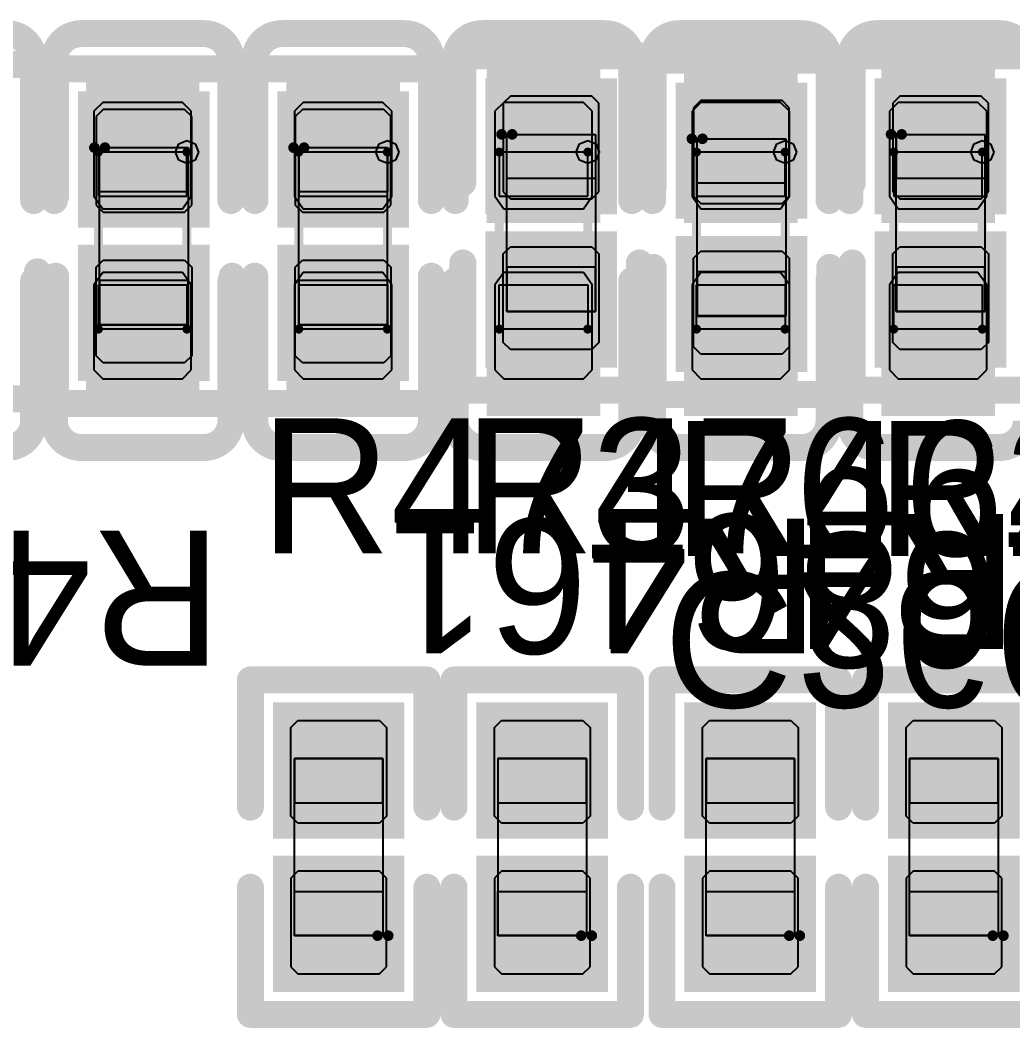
# Model space of a CAD drawing. Header units: millimetres. Extents: x 892 to 1144, y 1011 to 1123.
# Drawn here: x 992.75 to 998.36, y 1029.58 to 1035.27 of the extents above; entities that cross this region are included whole.
import ezdxf

# ---------------------------------------------------------------- set-up
doc = ezdxf.new("R2010")
doc.units = ezdxf.units.MM
for name, color, linetype in [('BottomLayer', 5, 'Continuous'), ('BottomOverlay', 54, 'Continuous'), ('BottomPaste', 16, 'Continuous'), ('BottomSolder', 6, 'Continuous'), ('Mechanical15', 56, 'Continuous'), ('Mechanical4', 56, 'Continuous'), ('Mechanical5', 56, 'Continuous'), ('Mechanical6', 56, 'Continuous'), ('TopLayer', 1, 'Continuous'), ('TopOverlay', 2, 'Continuous'), ('TopPaste', 8, 'Continuous'), ('TopSolder', 216, 'Continuous')]:
    doc.layers.add(name, color=color, linetype=linetype)

msp = doc.modelspace()

# ---------------------------------------------------------------- linework, layer by layer
at = {"layer": 'BottomLayer'}
for points in [[(993.1728, 1034.9651), (993.1728, 1034.175), (993.7129, 1034.9651), (993.7129, 1034.175)], [(994.305, 1034.9651), (994.305, 1034.175), (994.845, 1034.9651), (994.845, 1034.175)], [(995.4371, 1034.9651), (995.4371, 1034.175), (995.9771, 1034.9651), (995.9771, 1034.175)], [(996.5514, 1034.9651), (996.5514, 1034.175), (997.0914, 1034.9651), (997.0914, 1034.175)], [(997.6657, 1034.9651), (997.6657, 1034.175), (998.2057, 1034.9651), (998.2057, 1034.175)], [(993.1728, 1033.875), (993.1728, 1033.0849), (993.7129, 1033.875), (993.7129, 1033.0849)], [(994.305, 1033.875), (994.305, 1033.0849), (994.845, 1033.875), (994.845, 1033.0849)], [(995.4371, 1033.875), (995.4371, 1033.0849), (995.9771, 1033.875), (995.9771, 1033.0849)], [(996.5514, 1033.875), (996.5514, 1033.0849), (997.0914, 1033.875), (997.0914, 1033.0849)], [(997.6657, 1033.875), (997.6657, 1033.0849), (998.2057, 1033.875), (998.2057, 1033.0849)]]:
    msp.add_solid(points, dxfattribs=at)
at = {"layer": 'BottomOverlay', "const_width": 0.1524}
for points in [[(992.6748, 1035.1937, -0.414214), (992.8272, 1035.0413)], [(992.9442, 1035.0413, -0.414214), (993.0966, 1035.1937)], [(993.7891, 1035.1937, -0.414214), (993.9415, 1035.0413)], [(994.0764, 1035.0413, -0.414214), (994.2288, 1035.1937)], [(994.9212, 1035.1937, -0.414214), (995.0736, 1035.0413)], [(995.2085, 1035.0413, -0.414214), (995.3609, 1035.1937)], [(996.0533, 1035.1937, -0.414214), (996.2057, 1035.0413)], [(996.3228, 1035.0413, -0.414214), (996.4752, 1035.1937)], [(997.1676, 1035.1937, -0.414214), (997.32, 1035.0413)], [(997.4371, 1035.0413, -0.414214), (997.5895, 1035.1937)], [(998.2819, 1035.1937, -0.414214), (998.4343, 1035.0413)], [(992.8272, 1033.0087, -0.414214), (992.6748, 1032.8563)], [(993.0966, 1032.8563, -0.414214), (992.9442, 1033.0087)], [(993.9415, 1033.0087, -0.414214), (993.7891, 1032.8563)], [(994.2288, 1032.8563, -0.414214), (994.0764, 1033.0087)], [(995.0736, 1033.0087, -0.414214), (994.9212, 1032.8563)], [(995.3609, 1032.8563, -0.414214), (995.2085, 1033.0087)], [(996.2057, 1033.0087, -0.414214), (996.0533, 1032.8563)], [(996.4752, 1032.8563, -0.414214), (996.3228, 1033.0087)], [(997.32, 1033.0087, -0.414214), (997.1676, 1032.8563)], [(997.5895, 1032.8563, -0.414214), (997.4371, 1033.0087)], [(998.4343, 1033.0087, -0.414214), (998.2819, 1032.8563)]]:
    msp.add_lwpolyline(points, format="xyb", dxfattribs=at)
for points in [[(993.0966, 1035.1937), (993.7891, 1035.1937)], [(994.2288, 1035.1937), (994.9212, 1035.1937)], [(995.3609, 1035.1937), (996.0533, 1035.1937)], [(996.4752, 1035.1937), (997.1676, 1035.1937)], [(997.5895, 1035.1937), (998.2819, 1035.1937)], [(992.8272, 1034.2512), (992.8272, 1035.0413)], [(992.9442, 1034.2512), (992.9442, 1035.0413)], [(993.9415, 1034.2512), (993.9415, 1035.0413)], [(994.0764, 1034.2512), (994.0764, 1035.0413)], [(995.0736, 1034.2512), (995.0736, 1035.0413)], [(995.2085, 1034.2512), (995.2085, 1035.0413)], [(996.2057, 1034.2512), (996.2057, 1035.0413)], [(996.3228, 1034.2512), (996.3228, 1035.0413)], [(997.32, 1034.2512), (997.32, 1035.0413)], [(997.4371, 1034.2512), (997.4371, 1035.0413)], [(992.8272, 1033.0087), (992.8272, 1033.7988)], [(992.9442, 1033.0087), (992.9442, 1033.7988)], [(993.9415, 1033.0087), (993.9415, 1033.7988)], [(994.0764, 1033.0087), (994.0764, 1033.7988)], [(995.0736, 1033.0087), (995.0736, 1033.7988)], [(995.2085, 1033.0087), (995.2085, 1033.7988)], [(996.2057, 1033.0087), (996.2057, 1033.7988)], [(996.3228, 1033.0087), (996.3228, 1033.7988)], [(997.32, 1033.0087), (997.32, 1033.7988)], [(997.4371, 1033.0087), (997.4371, 1033.7988)], [(993.0966, 1032.8563), (993.7891, 1032.8563)], [(994.2288, 1032.8563), (994.9212, 1032.8563)], [(995.3609, 1032.8563), (996.0533, 1032.8563)], [(996.4752, 1032.8563), (997.1676, 1032.8563)], [(997.5895, 1032.8563), (998.2819, 1032.8563)]]:
    msp.add_lwpolyline(points, dxfattribs=at)
at = {"layer": 'BottomOverlay', "const_width": 0.0762}
for points in [[(993.0585, 1035.1937, 1), (993.1347, 1035.1937, 1)], [(993.0585, 1035.1937, 1), (993.1347, 1035.1937, 1)], [(993.751, 1035.1937, 1), (993.8272, 1035.1937, 1)], [(993.751, 1035.1937, 1), (993.8272, 1035.1937, 1)], [(994.1907, 1035.1937, 1), (994.2669, 1035.1937, 1)], [(994.1907, 1035.1937, 1), (994.2669, 1035.1937, 1)], [(994.8831, 1035.1937, 1), (994.9593, 1035.1937, 1)], [(994.8831, 1035.1937, 1), (994.9593, 1035.1937, 1)], [(995.3228, 1035.1937, 1), (995.399, 1035.1937, 1)], [(995.3228, 1035.1937, 1), (995.399, 1035.1937, 1)], [(996.0152, 1035.1937, 1), (996.0914, 1035.1937, 1)], [(996.0152, 1035.1937, 1), (996.0914, 1035.1937, 1)], [(996.4371, 1035.1937, 1), (996.5133, 1035.1937, 1)], [(996.4371, 1035.1937, 1), (996.5133, 1035.1937, 1)], [(997.1295, 1035.1937, 1), (997.2057, 1035.1937, 1)], [(997.1295, 1035.1937, 1), (997.2057, 1035.1937, 1)], [(997.5514, 1035.1937, 1), (997.6276, 1035.1937, 1)], [(997.5514, 1035.1937, 1), (997.6276, 1035.1937, 1)], [(998.2438, 1035.1937, 1), (998.32, 1035.1937, 1)], [(998.2438, 1035.1937, 1), (998.32, 1035.1937, 1)], [(992.7891, 1035.0413, 1), (992.8653, 1035.0413, 1)], [(992.7891, 1035.0413, 1), (992.8653, 1035.0413, 1)], [(992.9061, 1035.0413, 1), (992.9823, 1035.0413, 1)], [(992.9061, 1035.0413, 1), (992.9823, 1035.0413, 1)], [(993.9034, 1035.0413, 1), (993.9796, 1035.0413, 1)], [(993.9034, 1035.0413, 1), (993.9796, 1035.0413, 1)], [(994.0383, 1035.0413, 1), (994.1145, 1035.0413, 1)], [(994.0383, 1035.0413, 1), (994.1145, 1035.0413, 1)], [(995.0355, 1035.0413, 1), (995.1117, 1035.0413, 1)], [(995.0355, 1035.0413, 1), (995.1117, 1035.0413, 1)], [(995.1704, 1035.0413, 1), (995.2466, 1035.0413, 1)], [(995.1704, 1035.0413, 1), (995.2466, 1035.0413, 1)], [(996.1676, 1035.0413, 1), (996.2438, 1035.0413, 1)], [(996.1676, 1035.0413, 1), (996.2438, 1035.0413, 1)], [(996.2847, 1035.0413, 1), (996.3609, 1035.0413, 1)], [(996.2847, 1035.0413, 1), (996.3609, 1035.0413, 1)], [(997.2819, 1035.0413, 1), (997.3581, 1035.0413, 1)], [(997.2819, 1035.0413, 1), (997.3581, 1035.0413, 1)], [(997.399, 1035.0413, 1), (997.4752, 1035.0413, 1)], [(997.399, 1035.0413, 1), (997.4752, 1035.0413, 1)], [(992.7891, 1034.2512, 1), (992.8653, 1034.2512, 1)], [(992.9061, 1034.2512, 1), (992.9823, 1034.2512, 1)], [(993.9034, 1034.2512, 1), (993.9796, 1034.2512, 1)], [(994.0383, 1034.2512, 1), (994.1145, 1034.2512, 1)], [(995.0355, 1034.2512, 1), (995.1117, 1034.2512, 1)], [(995.1704, 1034.2512, 1), (995.2466, 1034.2512, 1)], [(996.1676, 1034.2512, 1), (996.2438, 1034.2512, 1)], [(996.2847, 1034.2512, 1), (996.3609, 1034.2512, 1)], [(997.2819, 1034.2512, 1), (997.3581, 1034.2512, 1)], [(997.399, 1034.2512, 1), (997.4752, 1034.2512, 1)], [(992.7891, 1033.7988, 1), (992.8653, 1033.7988, 1)], [(992.9061, 1033.7988, 1), (992.9823, 1033.7988, 1)], [(993.9034, 1033.7988, 1), (993.9796, 1033.7988, 1)], [(994.0383, 1033.7988, 1), (994.1145, 1033.7988, 1)], [(995.0355, 1033.7988, 1), (995.1117, 1033.7988, 1)], [(995.1704, 1033.7988, 1), (995.2466, 1033.7988, 1)], [(996.1676, 1033.7988, 1), (996.2438, 1033.7988, 1)], [(996.2847, 1033.7988, 1), (996.3609, 1033.7988, 1)], [(997.2819, 1033.7988, 1), (997.3581, 1033.7988, 1)], [(997.399, 1033.7988, 1), (997.4752, 1033.7988, 1)], [(992.7891, 1033.0087, 1), (992.8653, 1033.0087, 1)], [(992.7891, 1033.0087, 1), (992.8653, 1033.0087, 1)], [(992.9061, 1033.0087, 1), (992.9823, 1033.0087, 1)], [(992.9061, 1033.0087, 1), (992.9823, 1033.0087, 1)], [(993.9034, 1033.0087, 1), (993.9796, 1033.0087, 1)], [(993.9034, 1033.0087, 1), (993.9796, 1033.0087, 1)], [(994.0383, 1033.0087, 1), (994.1145, 1033.0087, 1)], [(994.0383, 1033.0087, 1), (994.1145, 1033.0087, 1)], [(995.0355, 1033.0087, 1), (995.1117, 1033.0087, 1)], [(995.0355, 1033.0087, 1), (995.1117, 1033.0087, 1)], [(995.1704, 1033.0087, 1), (995.2466, 1033.0087, 1)], [(995.1704, 1033.0087, 1), (995.2466, 1033.0087, 1)], [(996.1676, 1033.0087, 1), (996.2438, 1033.0087, 1)], [(996.1676, 1033.0087, 1), (996.2438, 1033.0087, 1)], [(996.2847, 1033.0087, 1), (996.3609, 1033.0087, 1)], [(996.2847, 1033.0087, 1), (996.3609, 1033.0087, 1)], [(997.2819, 1033.0087, 1), (997.3581, 1033.0087, 1)], [(997.2819, 1033.0087, 1), (997.3581, 1033.0087, 1)], [(997.399, 1033.0087, 1), (997.4752, 1033.0087, 1)], [(997.399, 1033.0087, 1), (997.4752, 1033.0087, 1)], [(993.0585, 1032.8563, 1), (993.1347, 1032.8563, 1)], [(993.0585, 1032.8563, 1), (993.1347, 1032.8563, 1)], [(993.751, 1032.8563, 1), (993.8272, 1032.8563, 1)], [(993.751, 1032.8563, 1), (993.8272, 1032.8563, 1)], [(994.1907, 1032.8563, 1), (994.2669, 1032.8563, 1)], [(994.1907, 1032.8563, 1), (994.2669, 1032.8563, 1)], [(994.8831, 1032.8563, 1), (994.9593, 1032.8563, 1)], [(994.8831, 1032.8563, 1), (994.9593, 1032.8563, 1)], [(995.3228, 1032.8563, 1), (995.399, 1032.8563, 1)], [(995.3228, 1032.8563, 1), (995.399, 1032.8563, 1)], [(996.0152, 1032.8563, 1), (996.0914, 1032.8563, 1)], [(996.0152, 1032.8563, 1), (996.0914, 1032.8563, 1)], [(996.4371, 1032.8563, 1), (996.5133, 1032.8563, 1)], [(996.4371, 1032.8563, 1), (996.5133, 1032.8563, 1)], [(997.1295, 1032.8563, 1), (997.2057, 1032.8563, 1)], [(997.1295, 1032.8563, 1), (997.2057, 1032.8563, 1)], [(997.5514, 1032.8563, 1), (997.6276, 1032.8563, 1)], [(997.5514, 1032.8563, 1), (997.6276, 1032.8563, 1)], [(998.2438, 1032.8563, 1), (998.32, 1032.8563, 1)], [(998.2438, 1032.8563, 1), (998.32, 1032.8563, 1)]]:
    msp.add_lwpolyline(points, format="xyb", close=True, dxfattribs=at)
at = {"layer": 'BottomPaste'}
for p, q in [((993.2178, 1034.805), (993.1678, 1034.755)), ((993.6678, 1034.805), (993.2178, 1034.805)), ((993.7178, 1034.755), (993.6678, 1034.805)), ((994.35, 1034.805), (994.3, 1034.755)), ((994.8, 1034.805), (994.35, 1034.805)), ((994.85, 1034.755), (994.8, 1034.805)), ((995.4821, 1034.805), (995.4321, 1034.755)), ((995.9321, 1034.805), (995.4821, 1034.805)), ((995.9821, 1034.755), (995.9321, 1034.805)), ((996.5964, 1034.805), (996.5464, 1034.755)), ((997.0464, 1034.805), (996.5964, 1034.805)), ((997.0964, 1034.755), (997.0464, 1034.805)), ((997.7107, 1034.805), (997.6607, 1034.755)), ((998.1607, 1034.805), (997.7107, 1034.805)), ((998.2107, 1034.755), (998.1607, 1034.805)), ((993.1678, 1034.755), (993.1678, 1034.275)), ((993.7178, 1034.275), (993.7178, 1034.755)), ((994.3, 1034.755), (994.3, 1034.275)), ((994.85, 1034.275), (994.85, 1034.755)), ((995.4321, 1034.755), (995.4321, 1034.275)), ((995.9821, 1034.275), (995.9821, 1034.755)), ((996.5464, 1034.755), (996.5464, 1034.275)), ((997.0964, 1034.275), (997.0964, 1034.755)), ((997.6607, 1034.755), (997.6607, 1034.275)), ((998.2107, 1034.275), (998.2107, 1034.755)), ((993.1678, 1034.275), (993.2178, 1034.205)), ((993.6678, 1034.205), (993.7178, 1034.275)), ((994.3, 1034.275), (994.35, 1034.205)), ((994.8, 1034.205), (994.85, 1034.275)), ((995.4321, 1034.275), (995.4821, 1034.205)), ((995.9321, 1034.205), (995.9821, 1034.275)), ((996.5464, 1034.275), (996.5964, 1034.205)), ((997.0464, 1034.205), (997.0964, 1034.275)), ((997.6607, 1034.275), (997.7107, 1034.205)), ((998.1607, 1034.205), (998.2107, 1034.275)), ((993.2178, 1034.205), (993.6678, 1034.205)), ((994.35, 1034.205), (994.8, 1034.205)), ((995.4821, 1034.205), (995.9321, 1034.205)), ((996.5964, 1034.205), (997.0464, 1034.205)), ((997.7107, 1034.205), (998.1607, 1034.205)), ((993.2178, 1033.845), (993.1678, 1033.775)), ((993.6678, 1033.845), (993.2178, 1033.845)), ((993.7178, 1033.775), (993.6678, 1033.845)), ((994.35, 1033.845), (994.3, 1033.775)), ((994.8, 1033.845), (994.35, 1033.845)), ((994.85, 1033.775), (994.8, 1033.845)), ((995.4821, 1033.845), (995.4321, 1033.775)), ((995.9321, 1033.845), (995.4821, 1033.845)), ((995.9821, 1033.775), (995.9321, 1033.845)), ((996.5964, 1033.845), (996.5464, 1033.775)), ((997.0464, 1033.845), (996.5964, 1033.845)), ((997.0964, 1033.775), (997.0464, 1033.845)), ((997.7107, 1033.845), (997.6607, 1033.775)), ((998.1607, 1033.845), (997.7107, 1033.845)), ((998.2107, 1033.775), (998.1607, 1033.845)), ((993.1678, 1033.775), (993.1678, 1033.295)), ((993.7178, 1033.295), (993.7178, 1033.775)), ((994.3, 1033.775), (994.3, 1033.295)), ((994.85, 1033.295), (994.85, 1033.775)), ((995.4321, 1033.775), (995.4321, 1033.295)), ((995.9821, 1033.295), (995.9821, 1033.775)), ((996.5464, 1033.775), (996.5464, 1033.295)), ((997.0964, 1033.295), (997.0964, 1033.775)), ((997.6607, 1033.775), (997.6607, 1033.295)), ((998.2107, 1033.295), (998.2107, 1033.775)), ((993.1678, 1033.295), (993.2178, 1033.245)), ((993.6678, 1033.245), (993.7178, 1033.295)), ((994.3, 1033.295), (994.35, 1033.245)), ((994.8, 1033.245), (994.85, 1033.295)), ((995.4321, 1033.295), (995.4821, 1033.245)), ((995.9321, 1033.245), (995.9821, 1033.295)), ((996.5464, 1033.295), (996.5964, 1033.245)), ((997.0464, 1033.245), (997.0964, 1033.295)), ((997.6607, 1033.295), (997.7107, 1033.245)), ((998.1607, 1033.245), (998.2107, 1033.295)), ((993.2178, 1033.245), (993.6678, 1033.245)), ((994.35, 1033.245), (994.8, 1033.245)), ((995.4821, 1033.245), (995.9321, 1033.245)), ((996.5964, 1033.245), (997.0464, 1033.245)), ((997.7107, 1033.245), (998.1607, 1033.245))]:
    msp.add_line(p, q, dxfattribs=at)
for points in [[(993.1728, 1034.9651), (993.1728, 1034.175), (993.7129, 1034.9651), (993.7129, 1034.175)], [(994.305, 1034.9651), (994.305, 1034.175), (994.845, 1034.9651), (994.845, 1034.175)], [(995.4371, 1034.9651), (995.4371, 1034.175), (995.9771, 1034.9651), (995.9771, 1034.175)], [(996.5514, 1034.9651), (996.5514, 1034.175), (997.0914, 1034.9651), (997.0914, 1034.175)], [(997.6657, 1034.9651), (997.6657, 1034.175), (998.2057, 1034.9651), (998.2057, 1034.175)], [(993.1728, 1033.875), (993.1728, 1033.0849), (993.7129, 1033.875), (993.7129, 1033.0849)], [(994.305, 1033.875), (994.305, 1033.0849), (994.845, 1033.875), (994.845, 1033.0849)], [(995.4371, 1033.875), (995.4371, 1033.0849), (995.9771, 1033.875), (995.9771, 1033.0849)], [(996.5514, 1033.875), (996.5514, 1033.0849), (997.0914, 1033.875), (997.0914, 1033.0849)], [(997.6657, 1033.875), (997.6657, 1033.0849), (998.2057, 1033.875), (998.2057, 1033.0849)]]:
    msp.add_solid(points, dxfattribs=at)
at = {"layer": 'BottomSolder'}
for points in [[(993.122, 1035.0159), (993.122, 1034.1242), (993.7637, 1035.0159), (993.7637, 1034.1242)], [(994.2542, 1035.0159), (994.2542, 1034.1242), (994.8958, 1035.0159), (994.8958, 1034.1242)], [(995.3863, 1035.0159), (995.3863, 1034.1242), (996.0279, 1035.0159), (996.0279, 1034.1242)], [(996.5006, 1035.0159), (996.5006, 1034.1242), (997.1422, 1035.0159), (997.1422, 1034.1242)], [(997.6149, 1035.0159), (997.6149, 1034.1242), (998.2565, 1035.0159), (998.2565, 1034.1242)], [(993.122, 1033.9258), (993.122, 1033.0341), (993.7637, 1033.9258), (993.7637, 1033.0341)], [(994.2542, 1033.9258), (994.2542, 1033.0341), (994.8958, 1033.9258), (994.8958, 1033.0341)], [(995.3863, 1033.9258), (995.3863, 1033.0341), (996.0279, 1033.9258), (996.0279, 1033.0341)], [(996.5006, 1033.9258), (996.5006, 1033.0341), (997.1422, 1033.9258), (997.1422, 1033.0341)], [(997.6149, 1033.9258), (997.6149, 1033.0341), (998.2565, 1033.9258), (998.2565, 1033.0341)]]:
    msp.add_solid(points, dxfattribs=at)
at = {"layer": 'Mechanical15'}
for p, q in [((993.6279, 1034.525), (993.6469, 1034.5709)), ((993.6469, 1034.5709), (993.6929, 1034.5899)), ((993.6929, 1034.5899), (993.6929, 1034.5899)), ((993.6929, 1034.5899), (993.7388, 1034.5709)), ((993.7388, 1034.5709), (993.7578, 1034.525)), ((994.7601, 1034.525), (994.7791, 1034.5709)), ((994.7791, 1034.5709), (994.825, 1034.5899)), ((994.825, 1034.5899), (994.825, 1034.5899)), ((994.825, 1034.5899), (994.8709, 1034.5709)), ((994.8709, 1034.5709), (994.8899, 1034.525)), ((995.8922, 1034.525), (995.9112, 1034.5709)), ((995.9112, 1034.5709), (995.9571, 1034.5899)), ((995.9571, 1034.5899), (995.9571, 1034.5899)), ((995.9571, 1034.5899), (996.0031, 1034.5709)), ((996.0031, 1034.5709), (996.0221, 1034.525)), ((997.0065, 1034.525), (997.0255, 1034.5709)), ((997.0255, 1034.5709), (997.0714, 1034.5899)), ((997.0714, 1034.5899), (997.0714, 1034.5899)), ((997.0714, 1034.5899), (997.1174, 1034.5709)), ((997.1174, 1034.5709), (997.1364, 1034.525)), ((998.1208, 1034.525), (998.1398, 1034.5709)), ((998.1398, 1034.5709), (998.1857, 1034.5899)), ((998.1857, 1034.5899), (998.1857, 1034.5899)), ((998.1857, 1034.5899), (998.2316, 1034.5709)), ((998.2316, 1034.5709), (998.2507, 1034.525)), ((993.6929, 1034.525), (993.1928, 1034.525)), ((993.1928, 1034.525), (993.1928, 1034.275)), ((993.6469, 1034.4791), (993.6279, 1034.525)), ((993.6929, 1034.275), (993.6929, 1034.525)), ((993.7578, 1034.525), (993.7388, 1034.4791)), ((994.825, 1034.525), (994.325, 1034.525)), ((994.325, 1034.525), (994.325, 1034.275)), ((994.7791, 1034.4791), (994.7601, 1034.525)), ((994.825, 1034.275), (994.825, 1034.525)), ((994.8899, 1034.525), (994.8709, 1034.4791)), ((995.9571, 1034.525), (995.4571, 1034.525)), ((995.4571, 1034.525), (995.4571, 1034.275)), ((995.9112, 1034.4791), (995.8922, 1034.525)), ((995.9571, 1034.275), (995.9571, 1034.525)), ((996.0221, 1034.525), (996.0031, 1034.4791)), ((997.0714, 1034.525), (996.5714, 1034.525)), ((996.5714, 1034.525), (996.5714, 1034.275)), ((997.0255, 1034.4791), (997.0065, 1034.525)), ((997.0714, 1034.275), (997.0714, 1034.525)), ((997.1364, 1034.525), (997.1174, 1034.4791)), ((998.1857, 1034.525), (997.6857, 1034.525)), ((997.6857, 1034.525), (997.6857, 1034.275)), ((998.1398, 1034.4791), (998.1208, 1034.525)), ((998.1857, 1034.275), (998.1857, 1034.525)), ((998.2507, 1034.525), (998.2316, 1034.4791)), ((993.6929, 1034.4601), (993.6469, 1034.4791)), ((993.7388, 1034.4791), (993.6929, 1034.4601)), ((993.6929, 1034.4601), (993.6929, 1034.4601)), ((994.825, 1034.4601), (994.7791, 1034.4791)), ((994.8709, 1034.4791), (994.825, 1034.4601)), ((994.825, 1034.4601), (994.825, 1034.4601)), ((995.9571, 1034.4601), (995.9112, 1034.4791)), ((996.0031, 1034.4791), (995.9571, 1034.4601)), ((995.9571, 1034.4601), (995.9571, 1034.4601)), ((997.0714, 1034.4601), (997.0255, 1034.4791)), ((997.1174, 1034.4791), (997.0714, 1034.4601)), ((997.0714, 1034.4601), (997.0714, 1034.4601)), ((998.1857, 1034.4601), (998.1398, 1034.4791)), ((998.2316, 1034.4791), (998.1857, 1034.4601)), ((998.1857, 1034.4601), (998.1857, 1034.4601)), ((993.1928, 1034.275), (993.6929, 1034.275)), ((994.325, 1034.275), (994.825, 1034.275)), ((995.4571, 1034.275), (995.9571, 1034.275)), ((996.5714, 1034.275), (997.0714, 1034.275)), ((997.6857, 1034.275), (998.1857, 1034.275)), ((993.1928, 1033.525), (993.1928, 1033.775)), ((993.1928, 1033.775), (993.6929, 1033.775)), ((993.6929, 1033.775), (993.6929, 1033.525)), ((994.325, 1033.525), (994.325, 1033.775)), ((994.325, 1033.775), (994.825, 1033.775)), ((994.825, 1033.775), (994.825, 1033.525)), ((995.4571, 1033.525), (995.4571, 1033.775)), ((995.4571, 1033.775), (995.9571, 1033.775)), ((995.9571, 1033.775), (995.9571, 1033.525)), ((996.5714, 1033.525), (996.5714, 1033.775)), ((996.5714, 1033.775), (997.0714, 1033.775)), ((997.0714, 1033.775), (997.0714, 1033.525)), ((997.6857, 1033.525), (997.6857, 1033.775)), ((997.6857, 1033.775), (998.1857, 1033.775)), ((998.1857, 1033.775), (998.1857, 1033.525)), ((993.6929, 1033.525), (993.1928, 1033.525)), ((994.825, 1033.525), (994.325, 1033.525)), ((995.9571, 1033.525), (995.4571, 1033.525)), ((997.0714, 1033.525), (996.5714, 1033.525)), ((998.1857, 1033.525), (997.6857, 1033.525))]:
    msp.add_line(p, q, dxfattribs=at)
at = {"layer": 'Mechanical15', "const_width": 0.0508}
for points in [[(993.1928, 1033.525), (993.1928, 1034.525)], [(993.1928, 1034.525), (993.6929, 1034.525)], [(993.6929, 1033.525), (993.6929, 1034.525)], [(994.325, 1033.525), (994.325, 1034.525)], [(994.325, 1034.525), (994.825, 1034.525)], [(994.825, 1033.525), (994.825, 1034.525)], [(995.4571, 1033.525), (995.4571, 1034.525)], [(995.4571, 1034.525), (995.9571, 1034.525)], [(995.9571, 1033.525), (995.9571, 1034.525)], [(996.5714, 1033.525), (996.5714, 1034.525)], [(996.5714, 1034.525), (997.0714, 1034.525)], [(997.0714, 1033.525), (997.0714, 1034.525)], [(997.6857, 1033.525), (997.6857, 1034.525)], [(997.6857, 1034.525), (998.1857, 1034.525)], [(998.1857, 1033.525), (998.1857, 1034.525)], [(993.1928, 1033.525), (993.6929, 1033.525)], [(994.325, 1033.525), (994.825, 1033.525)], [(995.4571, 1033.525), (995.9571, 1033.525)], [(996.5714, 1033.525), (997.0714, 1033.525)], [(997.6857, 1033.525), (998.1857, 1033.525)]]:
    msp.add_lwpolyline(points, dxfattribs=at)
at = {"layer": 'Mechanical15', "const_width": 0.0254}
for points in [[(993.1801, 1034.525, 1), (993.2055, 1034.525, 1)], [(993.1801, 1034.525, 1), (993.2055, 1034.525, 1)], [(993.6802, 1034.525, 1), (993.7056, 1034.525, 1)], [(993.6802, 1034.525, 1), (993.7056, 1034.525, 1)], [(994.3123, 1034.525, 1), (994.3377, 1034.525, 1)], [(994.3123, 1034.525, 1), (994.3377, 1034.525, 1)], [(994.8123, 1034.525, 1), (994.8377, 1034.525, 1)], [(994.8123, 1034.525, 1), (994.8377, 1034.525, 1)], [(995.4444, 1034.525, 1), (995.4698, 1034.525, 1)], [(995.4444, 1034.525, 1), (995.4698, 1034.525, 1)], [(995.9444, 1034.525, 1), (995.9698, 1034.525, 1)], [(995.9444, 1034.525, 1), (995.9698, 1034.525, 1)], [(996.5587, 1034.525, 1), (996.5841, 1034.525, 1)], [(996.5587, 1034.525, 1), (996.5841, 1034.525, 1)], [(997.0587, 1034.525, 1), (997.0841, 1034.525, 1)], [(997.0587, 1034.525, 1), (997.0841, 1034.525, 1)], [(997.673, 1034.525, 1), (997.6984, 1034.525, 1)], [(997.673, 1034.525, 1), (997.6984, 1034.525, 1)], [(998.173, 1034.525, 1), (998.1984, 1034.525, 1)], [(998.173, 1034.525, 1), (998.1984, 1034.525, 1)], [(993.1801, 1033.525, 1), (993.2055, 1033.525, 1)], [(993.1801, 1033.525, 1), (993.2055, 1033.525, 1)], [(993.6802, 1033.525, 1), (993.7056, 1033.525, 1)], [(993.6802, 1033.525, 1), (993.7056, 1033.525, 1)], [(994.3123, 1033.525, 1), (994.3377, 1033.525, 1)], [(994.3123, 1033.525, 1), (994.3377, 1033.525, 1)], [(994.8123, 1033.525, 1), (994.8377, 1033.525, 1)], [(994.8123, 1033.525, 1), (994.8377, 1033.525, 1)], [(995.4444, 1033.525, 1), (995.4698, 1033.525, 1)], [(995.4444, 1033.525, 1), (995.4698, 1033.525, 1)], [(995.9444, 1033.525, 1), (995.9698, 1033.525, 1)], [(995.9444, 1033.525, 1), (995.9698, 1033.525, 1)], [(996.5587, 1033.525, 1), (996.5841, 1033.525, 1)], [(996.5587, 1033.525, 1), (996.5841, 1033.525, 1)], [(997.0587, 1033.525, 1), (997.0841, 1033.525, 1)], [(997.0587, 1033.525, 1), (997.0841, 1033.525, 1)], [(997.673, 1033.525, 1), (997.6984, 1033.525, 1)], [(997.673, 1033.525, 1), (997.6984, 1033.525, 1)], [(998.173, 1033.525, 1), (998.1984, 1033.525, 1)], [(998.173, 1033.525, 1), (998.1984, 1033.525, 1)]]:
    msp.add_lwpolyline(points, format="xyb", close=True, dxfattribs=at)
at = {"layer": 'Mechanical4'}
for p, q in [((995.4998, 1033.6249), (995.4998, 1034.6249)), ((995.4998, 1034.6249), (995.9999, 1034.6249)), ((995.9999, 1034.6249), (995.9999, 1033.6249)), ((997.6998, 1033.6249), (997.6998, 1034.6249)), ((997.6998, 1034.6249), (998.1999, 1034.6249)), ((998.1999, 1034.6249), (998.1999, 1033.6249)), ((993.1998, 1033.5499), (993.1998, 1034.5499)), ((993.1998, 1034.5499), (993.6999, 1034.5499)), ((993.6999, 1034.5499), (993.6999, 1033.5499)), ((994.3248, 1033.5499), (994.3248, 1034.5499)), ((994.3248, 1034.5499), (994.8249, 1034.5499)), ((994.8249, 1034.5499), (994.8249, 1033.5499)), ((996.5748, 1033.5999), (996.5748, 1034.5999)), ((996.5748, 1034.5999), (997.0749, 1034.5999)), ((997.0749, 1034.5999), (997.0749, 1033.5999)), ((995.9999, 1033.6249), (995.4998, 1033.6249)), ((997.0749, 1033.5999), (996.5748, 1033.5999)), ((998.1999, 1033.6249), (997.6998, 1033.6249)), ((993.6999, 1033.5499), (993.1998, 1033.5499)), ((994.8249, 1033.5499), (994.3248, 1033.5499)), ((994.3001, 1030.0996), (994.3001, 1031.0996)), ((994.3001, 1031.0996), (994.8002, 1031.0996)), ((994.8002, 1031.0996), (994.8002, 1030.0996)), ((995.4501, 1030.0996), (995.4501, 1031.0996)), ((995.4501, 1031.0996), (995.9502, 1031.0996)), ((995.9502, 1031.0996), (995.9502, 1030.0996)), ((996.6251, 1030.0996), (996.6251, 1031.0996)), ((996.6251, 1031.0996), (997.1252, 1031.0996)), ((997.1252, 1031.0996), (997.1252, 1030.0996)), ((997.7751, 1030.0996), (997.7751, 1031.0996)), ((997.7751, 1031.0996), (998.2752, 1031.0996)), ((998.2752, 1031.0996), (998.2752, 1030.0996)), ((994.8002, 1030.0996), (994.3001, 1030.0996)), ((995.9502, 1030.0996), (995.4501, 1030.0996)), ((997.1252, 1030.0996), (996.6251, 1030.0996)), ((998.2752, 1030.0996), (997.7751, 1030.0996))]:
    msp.add_line(p, q, dxfattribs=at)
at = {"layer": 'Mechanical5'}
for p, q in [((995.5, 1034.375), (995.5, 1034.625)), ((995.5, 1034.625), (996, 1034.625)), ((996, 1034.625), (996, 1034.375)), ((997.7, 1034.375), (997.7, 1034.625)), ((997.7, 1034.625), (998.2, 1034.625)), ((998.2, 1034.625), (998.2, 1034.375)), ((993.2, 1034.3), (993.2, 1034.55)), ((993.2, 1034.55), (993.7, 1034.55)), ((993.7, 1034.55), (993.7, 1034.3)), ((994.325, 1034.3), (994.325, 1034.55)), ((994.325, 1034.55), (994.825, 1034.55)), ((994.825, 1034.55), (994.825, 1034.3)), ((996.575, 1034.35), (996.575, 1034.6)), ((996.575, 1034.6), (997.075, 1034.6)), ((997.075, 1034.6), (997.075, 1034.35)), ((996, 1034.375), (995.5, 1034.375)), ((997.075, 1034.35), (996.575, 1034.35)), ((998.2, 1034.375), (997.7, 1034.375)), ((993.7, 1034.3), (993.2, 1034.3)), ((994.825, 1034.3), (994.325, 1034.3)), ((995.5, 1033.874), (995.5, 1033.624)), ((996, 1033.874), (995.5, 1033.874)), ((996, 1033.624), (996, 1033.874)), ((997.7, 1033.874), (997.7, 1033.624)), ((998.2, 1033.874), (997.7, 1033.874)), ((998.2, 1033.624), (998.2, 1033.874)), ((996.575, 1033.849), (996.575, 1033.599)), ((997.075, 1033.849), (996.575, 1033.849)), ((997.075, 1033.599), (997.075, 1033.849)), ((993.2, 1033.799), (993.2, 1033.549)), ((993.7, 1033.799), (993.2, 1033.799)), ((993.7, 1033.549), (993.7, 1033.799)), ((994.325, 1033.799), (994.325, 1033.549)), ((994.825, 1033.799), (994.325, 1033.799)), ((994.825, 1033.549), (994.825, 1033.799)), ((995.5, 1033.624), (996, 1033.624)), ((996.575, 1033.599), (997.075, 1033.599)), ((997.7, 1033.624), (998.2, 1033.624)), ((993.2, 1033.549), (993.7, 1033.549)), ((994.325, 1033.549), (994.825, 1033.549)), ((994.8, 1031.1004), (994.3, 1031.1004)), ((994.3, 1031.1004), (994.3, 1030.8505)), ((994.8, 1030.8505), (994.8, 1031.1004)), ((995.95, 1031.1004), (995.45, 1031.1004)), ((995.45, 1031.1004), (995.45, 1030.8505)), ((995.95, 1030.8505), (995.95, 1031.1004)), ((997.125, 1031.1004), (996.625, 1031.1004)), ((996.625, 1031.1004), (996.625, 1030.8505)), ((997.125, 1030.8505), (997.125, 1031.1004)), ((998.275, 1031.1004), (997.775, 1031.1004)), ((997.775, 1031.1004), (997.775, 1030.8505)), ((998.275, 1030.8505), (998.275, 1031.1004)), ((994.3, 1030.8505), (994.8, 1030.8505)), ((995.45, 1030.8505), (995.95, 1030.8505)), ((996.625, 1030.8505), (997.125, 1030.8505)), ((997.775, 1030.8505), (998.275, 1030.8505)), ((994.3, 1030.0995), (994.3, 1030.3494)), ((994.3, 1030.3494), (994.8, 1030.3494)), ((994.8, 1030.3494), (994.8, 1030.0995)), ((995.45, 1030.0995), (995.45, 1030.3494)), ((995.45, 1030.3494), (995.95, 1030.3494)), ((995.95, 1030.3494), (995.95, 1030.0995)), ((996.625, 1030.0995), (996.625, 1030.3494)), ((996.625, 1030.3494), (997.125, 1030.3494)), ((997.125, 1030.3494), (997.125, 1030.0995)), ((997.775, 1030.0995), (997.775, 1030.3494)), ((997.775, 1030.3494), (998.275, 1030.3494)), ((998.275, 1030.3494), (998.275, 1030.0995)), ((994.8, 1030.0995), (994.3, 1030.0995)), ((995.95, 1030.0995), (995.45, 1030.0995)), ((997.125, 1030.0995), (996.625, 1030.0995)), ((998.275, 1030.0995), (997.775, 1030.0995))]:
    msp.add_line(p, q, dxfattribs=at)
at = {"layer": 'Mechanical6'}
for points, const_width in [([(995.53, 1034.6249, 1), (995.4701, 1034.6249, 1)], 0.06), ([(997.73, 1034.6249, 1), (997.6701, 1034.6249, 1)], 0.06), ([(993.23, 1034.5499, 1), (993.1701, 1034.5499, 1)], 0.06), ([(994.355, 1034.5499, 1), (994.2951, 1034.5499, 1)], 0.06), ([(995.4551, 1034.6249, 1), (995.4851, 1034.6249, 1)], 0.03), ([(995.515, 1034.6249, 1), (995.545, 1034.6249, 1)], 0.03), ([(996.605, 1034.5999, 1), (996.5451, 1034.5999, 1)], 0.06), ([(996.5301, 1034.5999, 1), (996.5601, 1034.5999, 1)], 0.03), ([(996.59, 1034.5999, 1), (996.62, 1034.5999, 1)], 0.03), ([(997.6551, 1034.6249, 1), (997.6851, 1034.6249, 1)], 0.03), ([(997.715, 1034.6249, 1), (997.745, 1034.6249, 1)], 0.03), ([(993.1551, 1034.5499, 1), (993.1851, 1034.5499, 1)], 0.03), ([(993.215, 1034.5499, 1), (993.245, 1034.5499, 1)], 0.03), ([(994.2801, 1034.5499, 1), (994.3101, 1034.5499, 1)], 0.03), ([(994.34, 1034.5499, 1), (994.37, 1034.5499, 1)], 0.03), ([(994.8299, 1030.0996, 1), (994.77, 1030.0996, 1)], 0.06), ([(994.755, 1030.0996, 1), (994.785, 1030.0996, 1)], 0.03), ([(994.8149, 1030.0996, 1), (994.8449, 1030.0996, 1)], 0.03), ([(995.9799, 1030.0996, 1), (995.92, 1030.0996, 1)], 0.06), ([(995.905, 1030.0996, 1), (995.935, 1030.0996, 1)], 0.03), ([(995.9649, 1030.0996, 1), (995.9949, 1030.0996, 1)], 0.03), ([(997.1549, 1030.0996, 1), (997.095, 1030.0996, 1)], 0.06), ([(997.08, 1030.0996, 1), (997.11, 1030.0996, 1)], 0.03), ([(997.1399, 1030.0996, 1), (997.1699, 1030.0996, 1)], 0.03), ([(998.3049, 1030.0996, 1), (998.245, 1030.0996, 1)], 0.06), ([(998.23, 1030.0996, 1), (998.26, 1030.0996, 1)], 0.03), ([(998.2899, 1030.0996, 1), (998.3199, 1030.0996, 1)], 0.03)]:
    msp.add_lwpolyline(points, format="xyb", close=True, dxfattribs=dict(at, const_width=const_width))
at = {"layer": 'TopLayer'}
for points in [[(995.48, 1034.8406), (995.48, 1034.275), (996.02, 1034.8406), (996.02, 1034.275)], [(997.68, 1034.8406), (997.68, 1034.275), (998.22, 1034.8406), (998.22, 1034.275)], [(996.555, 1034.8156), (996.555, 1034.25), (997.095, 1034.8156), (997.095, 1034.25)], [(993.18, 1034.7656), (993.18, 1034.2), (993.72, 1034.7656), (993.72, 1034.2)], [(994.305, 1034.7656), (994.305, 1034.2), (994.845, 1034.7656), (994.845, 1034.2)], [(995.48, 1033.975), (995.48, 1033.4094), (996.02, 1033.975), (996.02, 1033.4094)], [(996.555, 1033.95), (996.555, 1033.3844), (997.095, 1033.95), (997.095, 1033.3844)], [(997.68, 1033.975), (997.68, 1033.4094), (998.22, 1033.975), (998.22, 1033.4094)], [(993.18, 1033.9), (993.18, 1033.3344), (993.72, 1033.9), (993.72, 1033.3344)], [(994.305, 1033.9), (994.305, 1033.3344), (994.845, 1033.9), (994.845, 1033.3344)], [(994.82, 1030.7494), (994.82, 1031.3151), (994.28, 1030.7494), (994.28, 1031.3151)], [(995.97, 1030.7494), (995.97, 1031.3151), (995.43, 1030.7494), (995.43, 1031.3151)], [(997.145, 1030.7494), (997.145, 1031.3151), (996.605, 1030.7494), (996.605, 1031.3151)], [(998.295, 1030.7494), (998.295, 1031.3151), (997.755, 1030.7494), (997.755, 1031.3151)], [(994.82, 1029.8838), (994.82, 1030.4495), (994.28, 1029.8838), (994.28, 1030.4495)], [(995.97, 1029.8838), (995.97, 1030.4495), (995.43, 1029.8838), (995.43, 1030.4495)], [(997.145, 1029.8838), (997.145, 1030.4495), (996.605, 1029.8838), (996.605, 1030.4495)], [(998.295, 1029.8838), (998.295, 1030.4495), (997.755, 1029.8838), (997.755, 1030.4495)]]:
    msp.add_solid(points, dxfattribs=at)
at = {"layer": 'TopOverlay', "const_width": 0.1524}
for points in [[(995.2514, 1034.3512), (995.2514, 1035.0692)], [(995.2514, 1035.0692), (996.2486, 1035.0692)], [(996.2486, 1034.3512), (996.2486, 1035.0692)], [(996.3264, 1034.3262), (996.3264, 1035.0442)], [(996.3264, 1035.0442), (997.3236, 1035.0442)], [(997.3236, 1034.3262), (997.3236, 1035.0442)], [(997.4514, 1034.3512), (997.4514, 1035.0692)], [(997.4514, 1035.0692), (998.4486, 1035.0692)], [(991.8514, 1035.0192), (992.8486, 1035.0192)], [(992.8486, 1034.3012), (992.8486, 1035.0192)], [(992.9514, 1034.2762), (992.9514, 1034.9942)], [(992.9514, 1034.9942), (993.9486, 1034.9942)], [(993.9486, 1034.2762), (993.9486, 1034.9942)], [(994.0764, 1034.2762), (994.0764, 1034.9942)], [(994.0764, 1034.9942), (995.0736, 1034.9942)], [(995.0736, 1034.2762), (995.0736, 1034.9942)], [(992.8486, 1033.1308), (992.8486, 1033.8488)], [(995.2514, 1033.1808), (995.2514, 1033.8988)], [(996.2486, 1033.1808), (996.2486, 1033.8988)], [(996.3264, 1033.1558), (996.3264, 1033.8738)], [(997.3236, 1033.1558), (997.3236, 1033.8738)], [(997.4514, 1033.1808), (997.4514, 1033.8988)], [(992.9514, 1033.1058), (992.9514, 1033.8238)], [(993.9486, 1033.1058), (993.9486, 1033.8238)], [(994.0764, 1033.1058), (994.0764, 1033.8238)], [(995.0736, 1033.1058), (995.0736, 1033.8238)], [(995.2514, 1033.1808), (996.2486, 1033.1808)], [(997.4514, 1033.1808), (998.4486, 1033.1808)], [(991.8514, 1033.1308), (992.8486, 1033.1308)], [(992.9514, 1033.1058), (993.9486, 1033.1058)], [(994.0764, 1033.1058), (995.0736, 1033.1058)], [(996.3264, 1033.1558), (997.3236, 1033.1558)], [(994.0514, 1031.5437), (995.0486, 1031.5437)], [(994.0514, 1030.8257), (994.0514, 1031.5437)], [(995.0486, 1030.8257), (995.0486, 1031.5437)], [(995.2014, 1031.5437), (996.1986, 1031.5437)], [(995.2014, 1030.8257), (995.2014, 1031.5437)], [(996.1986, 1030.8257), (996.1986, 1031.5437)], [(996.3764, 1031.5437), (997.3736, 1031.5437)], [(996.3764, 1030.8257), (996.3764, 1031.5437)], [(997.3736, 1030.8257), (997.3736, 1031.5437)], [(997.5264, 1031.5437), (998.5236, 1031.5437)], [(997.5264, 1030.8257), (997.5264, 1031.5437)], [(994.0514, 1029.6552), (994.0514, 1030.3732)], [(995.0486, 1029.6552), (995.0486, 1030.3732)], [(995.2014, 1029.6552), (995.2014, 1030.3732)], [(996.1986, 1029.6552), (996.1986, 1030.3732)], [(996.3764, 1029.6552), (996.3764, 1030.3732)], [(997.3736, 1029.6552), (997.3736, 1030.3732)], [(997.5264, 1029.6552), (997.5264, 1030.3732)], [(994.0514, 1029.6552), (995.0486, 1029.6552)], [(995.2014, 1029.6552), (996.1986, 1029.6552)], [(996.3764, 1029.6552), (997.3736, 1029.6552)], [(997.5264, 1029.6552), (998.5236, 1029.6552)]]:
    msp.add_lwpolyline(points, dxfattribs=at)
at = {"layer": 'TopOverlay', "const_width": 0.0762}
for points in [[(995.2133, 1035.0692, 1), (995.2895, 1035.0692, 1)], [(995.2133, 1035.0692, 1), (995.2895, 1035.0692, 1)], [(996.2105, 1035.0692, 1), (996.2867, 1035.0692, 1)], [(996.2105, 1035.0692, 1), (996.2867, 1035.0692, 1)], [(996.2883, 1035.0442, 1), (996.3645, 1035.0442, 1)], [(996.2883, 1035.0442, 1), (996.3645, 1035.0442, 1)], [(997.2855, 1035.0442, 1), (997.3617, 1035.0442, 1)], [(997.2855, 1035.0442, 1), (997.3617, 1035.0442, 1)], [(997.4133, 1035.0692, 1), (997.4895, 1035.0692, 1)], [(997.4133, 1035.0692, 1), (997.4895, 1035.0692, 1)], [(992.8105, 1035.0192, 1), (992.8867, 1035.0192, 1)], [(992.8105, 1035.0192, 1), (992.8867, 1035.0192, 1)], [(992.9133, 1034.9942, 1), (992.9895, 1034.9942, 1)], [(992.9133, 1034.9942, 1), (992.9895, 1034.9942, 1)], [(993.9105, 1034.9942, 1), (993.9867, 1034.9942, 1)], [(993.9105, 1034.9942, 1), (993.9867, 1034.9942, 1)], [(994.0383, 1034.9942, 1), (994.1145, 1034.9942, 1)], [(994.0383, 1034.9942, 1), (994.1145, 1034.9942, 1)], [(995.0355, 1034.9942, 1), (995.1117, 1034.9942, 1)], [(995.0355, 1034.9942, 1), (995.1117, 1034.9942, 1)], [(992.8105, 1034.3012, 1), (992.8867, 1034.3012, 1)], [(995.2133, 1034.3512, 1), (995.2895, 1034.3512, 1)], [(996.2105, 1034.3512, 1), (996.2867, 1034.3512, 1)], [(996.2883, 1034.3262, 1), (996.3645, 1034.3262, 1)], [(997.2855, 1034.3262, 1), (997.3617, 1034.3262, 1)], [(997.4133, 1034.3512, 1), (997.4895, 1034.3512, 1)], [(992.9133, 1034.2762, 1), (992.9895, 1034.2762, 1)], [(993.9105, 1034.2762, 1), (993.9867, 1034.2762, 1)], [(994.0383, 1034.2762, 1), (994.1145, 1034.2762, 1)], [(995.0355, 1034.2762, 1), (995.1117, 1034.2762, 1)], [(992.8105, 1033.8488, 1), (992.8867, 1033.8488, 1)], [(995.2133, 1033.8988, 1), (995.2895, 1033.8988, 1)], [(996.2105, 1033.8988, 1), (996.2867, 1033.8988, 1)], [(996.2883, 1033.8738, 1), (996.3645, 1033.8738, 1)], [(997.2855, 1033.8738, 1), (997.3617, 1033.8738, 1)], [(997.4133, 1033.8988, 1), (997.4895, 1033.8988, 1)], [(992.9133, 1033.8238, 1), (992.9895, 1033.8238, 1)], [(993.9105, 1033.8238, 1), (993.9867, 1033.8238, 1)], [(994.0383, 1033.8238, 1), (994.1145, 1033.8238, 1)], [(995.0355, 1033.8238, 1), (995.1117, 1033.8238, 1)], [(995.2133, 1033.1808, 1), (995.2895, 1033.1808, 1)], [(995.2133, 1033.1808, 1), (995.2895, 1033.1808, 1)], [(996.2105, 1033.1808, 1), (996.2867, 1033.1808, 1)], [(996.2105, 1033.1808, 1), (996.2867, 1033.1808, 1)], [(997.4133, 1033.1808, 1), (997.4895, 1033.1808, 1)], [(997.4133, 1033.1808, 1), (997.4895, 1033.1808, 1)], [(992.8105, 1033.1308, 1), (992.8867, 1033.1308, 1)], [(992.8105, 1033.1308, 1), (992.8867, 1033.1308, 1)], [(992.9133, 1033.1058, 1), (992.9895, 1033.1058, 1)], [(992.9133, 1033.1058, 1), (992.9895, 1033.1058, 1)], [(993.9105, 1033.1058, 1), (993.9867, 1033.1058, 1)], [(993.9105, 1033.1058, 1), (993.9867, 1033.1058, 1)], [(994.0383, 1033.1058, 1), (994.1145, 1033.1058, 1)], [(994.0383, 1033.1058, 1), (994.1145, 1033.1058, 1)], [(995.0355, 1033.1058, 1), (995.1117, 1033.1058, 1)], [(995.0355, 1033.1058, 1), (995.1117, 1033.1058, 1)], [(996.2883, 1033.1558, 1), (996.3645, 1033.1558, 1)], [(996.2883, 1033.1558, 1), (996.3645, 1033.1558, 1)], [(997.2855, 1033.1558, 1), (997.3617, 1033.1558, 1)], [(997.2855, 1033.1558, 1), (997.3617, 1033.1558, 1)], [(994.0133, 1031.5437, 1), (994.0895, 1031.5437, 1)], [(994.0133, 1031.5437, 1), (994.0895, 1031.5437, 1)], [(995.0105, 1031.5437, 1), (995.0867, 1031.5437, 1)], [(995.0105, 1031.5437, 1), (995.0867, 1031.5437, 1)], [(995.1633, 1031.5437, 1), (995.2395, 1031.5437, 1)], [(995.1633, 1031.5437, 1), (995.2395, 1031.5437, 1)], [(996.1605, 1031.5437, 1), (996.2367, 1031.5437, 1)], [(996.1605, 1031.5437, 1), (996.2367, 1031.5437, 1)], [(996.3383, 1031.5437, 1), (996.4145, 1031.5437, 1)], [(996.3383, 1031.5437, 1), (996.4145, 1031.5437, 1)], [(997.3355, 1031.5437, 1), (997.4117, 1031.5437, 1)], [(997.3355, 1031.5437, 1), (997.4117, 1031.5437, 1)], [(997.4883, 1031.5437, 1), (997.5645, 1031.5437, 1)], [(997.4883, 1031.5437, 1), (997.5645, 1031.5437, 1)], [(994.0133, 1030.8257, 1), (994.0895, 1030.8257, 1)], [(995.0105, 1030.8257, 1), (995.0867, 1030.8257, 1)], [(995.1633, 1030.8257, 1), (995.2395, 1030.8257, 1)], [(996.1605, 1030.8257, 1), (996.2367, 1030.8257, 1)], [(996.3383, 1030.8257, 1), (996.4145, 1030.8257, 1)], [(997.3355, 1030.8257, 1), (997.4117, 1030.8257, 1)], [(997.4883, 1030.8257, 1), (997.5645, 1030.8257, 1)], [(994.0133, 1030.3732, 1), (994.0895, 1030.3732, 1)], [(995.0105, 1030.3732, 1), (995.0867, 1030.3732, 1)], [(995.1633, 1030.3732, 1), (995.2395, 1030.3732, 1)], [(996.1605, 1030.3732, 1), (996.2367, 1030.3732, 1)], [(996.3383, 1030.3732, 1), (996.4145, 1030.3732, 1)], [(997.3355, 1030.3732, 1), (997.4117, 1030.3732, 1)], [(997.4883, 1030.3732, 1), (997.5645, 1030.3732, 1)], [(994.0133, 1029.6552, 1), (994.0895, 1029.6552, 1)], [(994.0133, 1029.6552, 1), (994.0895, 1029.6552, 1)], [(995.0105, 1029.6552, 1), (995.0867, 1029.6552, 1)], [(995.0105, 1029.6552, 1), (995.0867, 1029.6552, 1)], [(995.1633, 1029.6552, 1), (995.2395, 1029.6552, 1)], [(995.1633, 1029.6552, 1), (995.2395, 1029.6552, 1)], [(996.1605, 1029.6552, 1), (996.2367, 1029.6552, 1)], [(996.1605, 1029.6552, 1), (996.2367, 1029.6552, 1)], [(996.3383, 1029.6552, 1), (996.4145, 1029.6552, 1)], [(996.3383, 1029.6552, 1), (996.4145, 1029.6552, 1)], [(997.3355, 1029.6552, 1), (997.4117, 1029.6552, 1)], [(997.3355, 1029.6552, 1), (997.4117, 1029.6552, 1)], [(997.4883, 1029.6552, 1), (997.5645, 1029.6552, 1)], [(997.4883, 1029.6552, 1), (997.5645, 1029.6552, 1)]]:
    msp.add_lwpolyline(points, format="xyb", close=True, dxfattribs=at)
at = {"layer": 'TopPaste'}
for p, q in [((995.52, 1034.8406), (995.48, 1034.8006)), ((995.98, 1034.8406), (995.52, 1034.8406)), ((996.02, 1034.8006), (995.98, 1034.8406)), ((997.72, 1034.8406), (997.68, 1034.8006)), ((998.18, 1034.8406), (997.72, 1034.8406)), ((998.22, 1034.8006), (998.18, 1034.8406)), ((995.48, 1034.8006), (995.48, 1034.3)), ((996.02, 1034.3), (996.02, 1034.8006)), ((996.595, 1034.8156), (996.555, 1034.7756)), ((996.555, 1034.7756), (996.555, 1034.275)), ((997.055, 1034.8156), (996.595, 1034.8156)), ((997.095, 1034.7756), (997.055, 1034.8156)), ((997.095, 1034.275), (997.095, 1034.7756)), ((997.68, 1034.8006), (997.68, 1034.3)), ((998.22, 1034.3), (998.22, 1034.8006)), ((993.22, 1034.7656), (993.18, 1034.7256)), ((993.18, 1034.7256), (993.18, 1034.225)), ((993.68, 1034.7656), (993.22, 1034.7656)), ((993.72, 1034.7256), (993.68, 1034.7656)), ((993.72, 1034.225), (993.72, 1034.7256)), ((994.345, 1034.7656), (994.305, 1034.7256)), ((994.305, 1034.7256), (994.305, 1034.225)), ((994.805, 1034.7656), (994.345, 1034.7656)), ((994.845, 1034.7256), (994.805, 1034.7656)), ((994.845, 1034.225), (994.845, 1034.7256)), ((995.48, 1034.3), (995.52, 1034.26)), ((995.98, 1034.26), (996.02, 1034.3)), ((996.555, 1034.275), (996.595, 1034.235)), ((997.055, 1034.235), (997.095, 1034.275)), ((997.68, 1034.3), (997.72, 1034.26)), ((998.18, 1034.26), (998.22, 1034.3)), ((993.18, 1034.225), (993.22, 1034.185)), ((993.68, 1034.185), (993.72, 1034.225)), ((994.305, 1034.225), (994.345, 1034.185)), ((994.805, 1034.185), (994.845, 1034.225)), ((995.52, 1034.26), (995.98, 1034.26)), ((996.595, 1034.235), (997.055, 1034.235)), ((997.72, 1034.26), (998.18, 1034.26)), ((993.22, 1034.185), (993.68, 1034.185)), ((994.345, 1034.185), (994.805, 1034.185)), ((995.48, 1033.95), (995.52, 1033.99)), ((995.52, 1033.99), (995.98, 1033.99)), ((995.98, 1033.99), (996.02, 1033.95)), ((997.68, 1033.95), (997.72, 1033.99)), ((997.72, 1033.99), (998.18, 1033.99)), ((998.18, 1033.99), (998.22, 1033.95)), ((995.48, 1033.4494), (995.48, 1033.95)), ((996.02, 1033.95), (996.02, 1033.4494)), ((996.555, 1033.925), (996.595, 1033.965)), ((996.555, 1033.4244), (996.555, 1033.925)), ((996.595, 1033.965), (997.055, 1033.965)), ((997.055, 1033.965), (997.095, 1033.925)), ((997.095, 1033.925), (997.095, 1033.4244)), ((997.68, 1033.4494), (997.68, 1033.95)), ((998.22, 1033.95), (998.22, 1033.4494)), ((993.18, 1033.875), (993.22, 1033.915)), ((993.18, 1033.3744), (993.18, 1033.875)), ((993.22, 1033.915), (993.68, 1033.915)), ((993.68, 1033.915), (993.72, 1033.875)), ((993.72, 1033.875), (993.72, 1033.3744)), ((994.305, 1033.875), (994.345, 1033.915)), ((994.305, 1033.3744), (994.305, 1033.875)), ((994.345, 1033.915), (994.805, 1033.915)), ((994.805, 1033.915), (994.845, 1033.875)), ((994.845, 1033.875), (994.845, 1033.3744)), ((995.52, 1033.4094), (995.48, 1033.4494)), ((995.98, 1033.4094), (995.52, 1033.4094)), ((996.02, 1033.4494), (995.98, 1033.4094)), ((996.595, 1033.3844), (996.555, 1033.4244)), ((997.095, 1033.4244), (997.055, 1033.3844)), ((997.72, 1033.4094), (997.68, 1033.4494)), ((998.18, 1033.4094), (997.72, 1033.4094)), ((998.22, 1033.4494), (998.18, 1033.4094)), ((993.22, 1033.3344), (993.18, 1033.3744)), ((993.72, 1033.3744), (993.68, 1033.3344)), ((994.345, 1033.3344), (994.305, 1033.3744)), ((994.845, 1033.3744), (994.805, 1033.3344)), ((997.055, 1033.3844), (996.595, 1033.3844)), ((993.68, 1033.3344), (993.22, 1033.3344)), ((994.805, 1033.3344), (994.345, 1033.3344)), ((994.28, 1031.2751), (994.32, 1031.3151)), ((994.32, 1031.3151), (994.78, 1031.3151)), ((994.78, 1031.3151), (994.82, 1031.2751)), ((995.43, 1031.2751), (995.47, 1031.3151)), ((995.47, 1031.3151), (995.93, 1031.3151)), ((995.93, 1031.3151), (995.97, 1031.2751)), ((996.605, 1031.2751), (996.645, 1031.3151)), ((996.645, 1031.3151), (997.105, 1031.3151)), ((997.105, 1031.3151), (997.145, 1031.2751)), ((997.755, 1031.2751), (997.795, 1031.3151)), ((997.795, 1031.3151), (998.255, 1031.3151)), ((998.255, 1031.3151), (998.295, 1031.2751)), ((994.28, 1030.7745), (994.28, 1031.2751)), ((994.82, 1031.2751), (994.82, 1030.7745)), ((995.43, 1030.7745), (995.43, 1031.2751)), ((995.97, 1031.2751), (995.97, 1030.7745)), ((996.605, 1030.7745), (996.605, 1031.2751)), ((997.145, 1031.2751), (997.145, 1030.7745)), ((997.755, 1030.7745), (997.755, 1031.2751)), ((998.295, 1031.2751), (998.295, 1030.7745)), ((994.32, 1030.7345), (994.28, 1030.7745)), ((994.78, 1030.7345), (994.32, 1030.7345)), ((994.82, 1030.7745), (994.78, 1030.7345)), ((995.47, 1030.7345), (995.43, 1030.7745)), ((995.93, 1030.7345), (995.47, 1030.7345)), ((995.97, 1030.7745), (995.93, 1030.7345)), ((996.645, 1030.7345), (996.605, 1030.7745)), ((997.105, 1030.7345), (996.645, 1030.7345)), ((997.145, 1030.7745), (997.105, 1030.7345)), ((997.795, 1030.7345), (997.755, 1030.7745)), ((998.255, 1030.7345), (997.795, 1030.7345)), ((998.295, 1030.7745), (998.255, 1030.7345)), ((994.32, 1030.4645), (994.28, 1030.4245)), ((994.78, 1030.4645), (994.32, 1030.4645)), ((994.82, 1030.4245), (994.78, 1030.4645)), ((995.47, 1030.4645), (995.43, 1030.4245)), ((995.93, 1030.4645), (995.47, 1030.4645)), ((995.97, 1030.4245), (995.93, 1030.4645)), ((996.645, 1030.4645), (996.605, 1030.4245)), ((997.105, 1030.4645), (996.645, 1030.4645)), ((997.145, 1030.4245), (997.105, 1030.4645)), ((997.795, 1030.4645), (997.755, 1030.4245)), ((998.255, 1030.4645), (997.795, 1030.4645)), ((998.295, 1030.4245), (998.255, 1030.4645)), ((994.28, 1030.4245), (994.28, 1029.9238)), ((994.82, 1029.9238), (994.82, 1030.4245)), ((995.43, 1030.4245), (995.43, 1029.9238)), ((995.97, 1029.9238), (995.97, 1030.4245)), ((996.605, 1030.4245), (996.605, 1029.9238)), ((997.145, 1029.9238), (997.145, 1030.4245)), ((997.755, 1030.4245), (997.755, 1029.9238)), ((998.295, 1029.9238), (998.295, 1030.4245)), ((994.28, 1029.9238), (994.32, 1029.8838)), ((994.32, 1029.8838), (994.78, 1029.8838)), ((994.78, 1029.8838), (994.82, 1029.9238)), ((995.43, 1029.9238), (995.47, 1029.8838)), ((995.47, 1029.8838), (995.93, 1029.8838)), ((995.93, 1029.8838), (995.97, 1029.9238)), ((996.605, 1029.9238), (996.645, 1029.8838)), ((996.645, 1029.8838), (997.105, 1029.8838)), ((997.105, 1029.8838), (997.145, 1029.9238)), ((997.755, 1029.9238), (997.795, 1029.8838)), ((997.795, 1029.8838), (998.255, 1029.8838)), ((998.255, 1029.8838), (998.295, 1029.9238))]:
    msp.add_line(p, q, dxfattribs=at)
for points in [[(995.48, 1034.8406), (995.48, 1034.275), (996.02, 1034.8406), (996.02, 1034.275)], [(997.68, 1034.8406), (997.68, 1034.275), (998.22, 1034.8406), (998.22, 1034.275)], [(996.555, 1034.8156), (996.555, 1034.25), (997.095, 1034.8156), (997.095, 1034.25)], [(993.18, 1034.7656), (993.18, 1034.2), (993.72, 1034.7656), (993.72, 1034.2)], [(994.305, 1034.7656), (994.305, 1034.2), (994.845, 1034.7656), (994.845, 1034.2)], [(995.48, 1033.975), (995.48, 1033.4094), (996.02, 1033.975), (996.02, 1033.4094)], [(996.555, 1033.95), (996.555, 1033.3844), (997.095, 1033.95), (997.095, 1033.3844)], [(997.68, 1033.975), (997.68, 1033.4094), (998.22, 1033.975), (998.22, 1033.4094)], [(993.18, 1033.9), (993.18, 1033.3344), (993.72, 1033.9), (993.72, 1033.3344)], [(994.305, 1033.9), (994.305, 1033.3344), (994.845, 1033.9), (994.845, 1033.3344)], [(994.82, 1030.7494), (994.82, 1031.3151), (994.28, 1030.7494), (994.28, 1031.3151)], [(995.97, 1030.7494), (995.97, 1031.3151), (995.43, 1030.7494), (995.43, 1031.3151)], [(997.145, 1030.7494), (997.145, 1031.3151), (996.605, 1030.7494), (996.605, 1031.3151)], [(998.295, 1030.7494), (998.295, 1031.3151), (997.755, 1030.7494), (997.755, 1031.3151)], [(994.82, 1029.8838), (994.82, 1030.4495), (994.28, 1029.8838), (994.28, 1030.4495)], [(995.97, 1029.8838), (995.97, 1030.4495), (995.43, 1029.8838), (995.43, 1030.4495)], [(997.145, 1029.8838), (997.145, 1030.4495), (996.605, 1029.8838), (996.605, 1030.4495)], [(998.295, 1029.8838), (998.295, 1030.4495), (997.755, 1029.8838), (997.755, 1030.4495)]]:
    msp.add_solid(points, dxfattribs=at)
at = {"layer": 'TopSolder'}
for points in [[(995.3784, 1034.9422), (995.3784, 1034.1734), (996.1216, 1034.9422), (996.1216, 1034.1734)], [(996.4534, 1034.9172), (996.4534, 1034.1484), (997.1966, 1034.9172), (997.1966, 1034.1484)], [(997.5784, 1034.9422), (997.5784, 1034.1734), (998.3216, 1034.9422), (998.3216, 1034.1734)], [(993.0784, 1034.8672), (993.0784, 1034.0984), (993.8216, 1034.8672), (993.8216, 1034.0984)], [(994.2034, 1034.8672), (994.2034, 1034.0984), (994.9466, 1034.8672), (994.9466, 1034.0984)], [(995.3784, 1034.0766), (995.3784, 1033.3078), (996.1216, 1034.0766), (996.1216, 1033.3078)], [(996.4534, 1034.0516), (996.4534, 1033.2828), (997.1966, 1034.0516), (997.1966, 1033.2828)], [(997.5784, 1034.0766), (997.5784, 1033.3078), (998.3216, 1034.0766), (998.3216, 1033.3078)], [(993.0784, 1034.0016), (993.0784, 1033.2328), (993.8216, 1034.0016), (993.8216, 1033.2328)], [(994.2034, 1034.0016), (994.2034, 1033.2328), (994.9466, 1034.0016), (994.9466, 1033.2328)], [(994.9216, 1030.6478), (994.9216, 1031.4167), (994.1784, 1030.6478), (994.1784, 1031.4167)], [(996.0716, 1030.6478), (996.0716, 1031.4167), (995.3284, 1030.6478), (995.3284, 1031.4167)], [(997.2466, 1030.6478), (997.2466, 1031.4167), (996.5034, 1030.6478), (996.5034, 1031.4167)], [(998.3966, 1030.6478), (998.3966, 1031.4167), (997.6534, 1030.6478), (997.6534, 1031.4167)], [(994.9216, 1029.7822), (994.9216, 1030.5511), (994.1784, 1029.7822), (994.1784, 1030.5511)], [(996.0716, 1029.7822), (996.0716, 1030.5511), (995.3284, 1029.7822), (995.3284, 1030.5511)], [(997.2466, 1029.7822), (997.2466, 1030.5511), (996.5034, 1029.7822), (996.5034, 1030.5511)], [(998.3966, 1029.7822), (998.3966, 1030.5511), (997.6534, 1029.7822), (997.6534, 1030.5511)]]:
    msp.add_solid(points, dxfattribs=at)

# ---------------------------------------------------------------- texts
at = {"layer": 'BottomOverlay', "text_generation_flag": 2}
msp.add_text('C266', height=0.762, rotation=180, dxfattribs=at).set_placement((996.3852, 1032.1516))
at = {"layer": 'TopOverlay'}
for s, p in [('R473', (994.1078, 1032.2591)), ('R476', (995.2578, 1032.2591)), ('R462', (996.4388, 1032.2443)), ('R465', (997.5888, 1032.2443))]:
    msp.add_text(s, height=0.762, dxfattribs=at).set_placement(p)
for s, p in [('R461', (997.2612, 1032.4552)), ('R464', (998.3862, 1032.4802)), ('R479', (993.8888, 1032.386)), ('C268', (999.5862, 1032.3766))]:
    msp.add_text(s, height=0.762, rotation=180, dxfattribs=at).set_placement(p)

doc.saveas('drawing.dxf')
